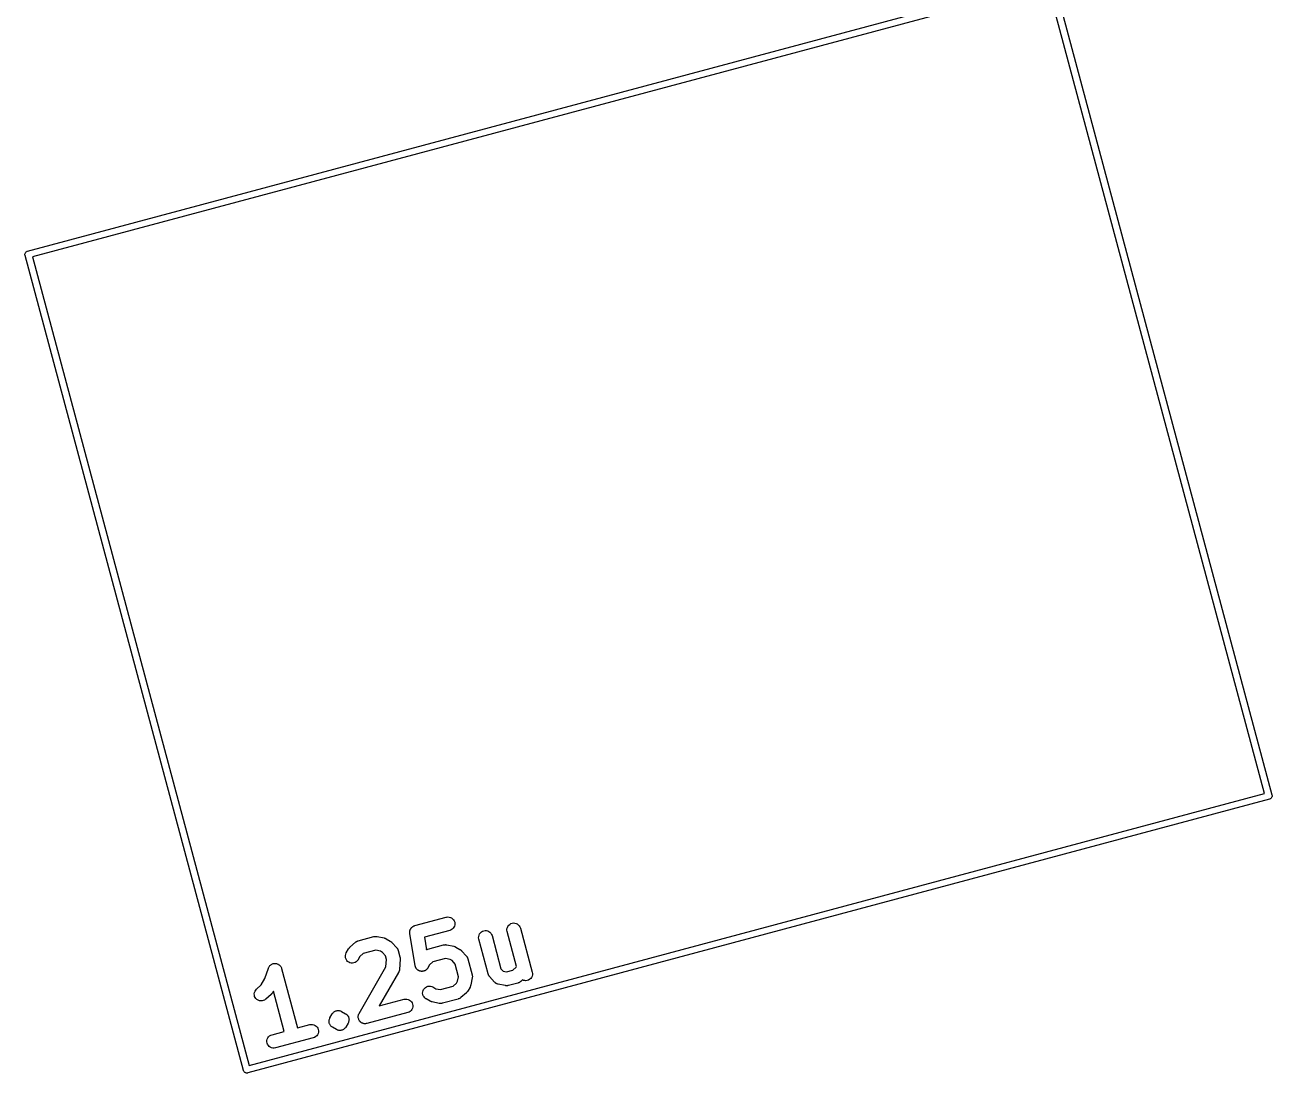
# Model space of a CAD drawing. Extents: x 72 to 342, y -189 to -99.
# Drawn here: x 227.62 to 255.4, y -189.41 to -166.06 of the extents above; entities that cross this region are included whole.
import ezdxf

# ---------------------------------------------------------------- set-up
doc = ezdxf.new("R2010")
doc.units = 0
doc.header["$MEASUREMENT"] = 0
doc.layers.add('BLACK', color=7, linetype='CONTINUOUS')

msp = doc.modelspace()

# ---------------------------------------------------------------- linework, layer by layer
at = {"layer": 'BLACK', "linetype": 'CONTINUOUS'}
for p, q in [((227.679, -171.102), (250.43, -165.006)), ((250.4, -165.172), (227.789, -171.23)), ((255.225, -183.18), (250.4, -165.172)), ((250.528, -165.062), (255.391, -183.211)), ((227.619, -171.181), (227.62, -171.166)), ((227.622, -171.196), (227.619, -171.181)), ((227.62, -171.166), (227.623, -171.152)), ((227.623, -171.2), (227.622, -171.196)), ((227.623, -171.152), (227.629, -171.138)), ((232.486, -189.348), (227.623, -171.2)), ((227.629, -171.138), (227.638, -171.126)), ((227.638, -171.126), (227.649, -171.116)), ((227.649, -171.116), (227.662, -171.108)), ((227.662, -171.108), (227.672, -171.104)), ((227.672, -171.104), (227.676, -171.103)), ((227.676, -171.103), (227.679, -171.102)), ((227.789, -171.23), (232.614, -189.239)), ((255.335, -183.309), (232.584, -189.405)), ((232.614, -189.239), (255.225, -183.18)), ((255.338, -183.308), (255.335, -183.309)), ((255.342, -183.307), (255.338, -183.308)), ((255.352, -183.303), (255.342, -183.307)), ((255.342, -183.307), (255.342, -183.307)), ((255.365, -183.295), (255.352, -183.303)), ((255.376, -183.284), (255.365, -183.295)), ((255.385, -183.272), (255.376, -183.284)), ((255.391, -183.259), (255.385, -183.272)), ((255.391, -183.211), (255.392, -183.214)), ((255.394, -183.244), (255.391, -183.259)), ((255.392, -183.214), (255.395, -183.229)), ((255.395, -183.229), (255.394, -183.244)), ((236.303, -186.124), (237.003, -185.936)), ((237.003, -185.936), (237.006, -185.936)), ((237.006, -185.936), (237.035, -185.931)), ((237.035, -185.931), (237.065, -185.933)), ((237.065, -185.933), (237.094, -185.94)), ((237.094, -185.94), (237.121, -185.952)), ((237.121, -185.952), (237.145, -185.97)), ((237.145, -185.97), (237.165, -185.992)), ((237.165, -185.992), (237.18, -186.017)), ((237.18, -186.017), (237.19, -186.045)), ((237.19, -186.045), (237.195, -186.075)), ((237.195, -186.075), (237.194, -186.104)), ((238.393, -186.116), (238.415, -186.096)), ((238.415, -186.096), (238.44, -186.08)), ((238.44, -186.08), (238.468, -186.07)), ((238.468, -186.07), (238.497, -186.065)), ((238.497, -186.065), (238.527, -186.066)), ((238.527, -186.066), (238.556, -186.073)), ((238.556, -186.073), (238.583, -186.086)), ((238.583, -186.086), (238.607, -186.103)), ((235.041, -186.462), (235.391, -186.368)), ((235.391, -186.368), (235.393, -186.368)), ((235.393, -186.368), (235.398, -186.367)), ((235.398, -186.367), (235.402, -186.366)), ((235.402, -186.366), (235.412, -186.365)), ((235.412, -186.365), (235.423, -186.363)), ((235.423, -186.363), (235.427, -186.364)), ((235.427, -186.364), (235.432, -186.363)), ((235.432, -186.363), (235.442, -186.364)), ((235.442, -186.364), (235.452, -186.365)), ((235.452, -186.365), (235.457, -186.366)), ((235.457, -186.366), (235.461, -186.366)), ((235.461, -186.366), (235.62, -186.399)), ((236.19, -186.264), (236.191, -186.257)), ((236.19, -186.272), (236.19, -186.264)), ((236.19, -186.28), (236.19, -186.272)), ((236.191, -186.287), (236.19, -186.28)), ((236.191, -186.251), (236.193, -186.243)), ((236.191, -186.257), (236.191, -186.251)), ((236.191, -186.294), (236.191, -186.287)), ((236.192, -186.296), (236.191, -186.294)), ((236.309, -187.016), (236.192, -186.296)), ((236.193, -186.243), (236.194, -186.235)), ((236.194, -186.235), (236.196, -186.228)), ((236.196, -186.228), (236.198, -186.222)), ((236.198, -186.222), (236.201, -186.214)), ((236.201, -186.214), (236.204, -186.207)), ((236.204, -186.207), (236.207, -186.201)), ((236.207, -186.201), (236.21, -186.195)), ((236.21, -186.195), (236.215, -186.188)), ((236.215, -186.188), (236.219, -186.181)), ((236.219, -186.181), (236.224, -186.176)), ((236.224, -186.176), (236.228, -186.171)), ((236.228, -186.171), (236.234, -186.165)), ((236.234, -186.165), (236.239, -186.159)), ((236.239, -186.159), (236.244, -186.155)), ((236.244, -186.155), (236.249, -186.15)), ((236.249, -186.15), (236.256, -186.146)), ((236.256, -186.146), (236.263, -186.141)), ((236.263, -186.141), (236.269, -186.138)), ((236.269, -186.138), (236.275, -186.135)), ((236.275, -186.135), (236.282, -186.132)), ((236.282, -186.132), (236.29, -186.128)), ((236.29, -186.128), (236.296, -186.127)), ((236.296, -186.127), (236.303, -186.124)), ((237.082, -186.231), (236.515, -186.383)), ((237.11, -186.22), (237.082, -186.231)), ((237.136, -186.205), (237.11, -186.22)), ((237.157, -186.184), (237.136, -186.205)), ((237.175, -186.16), (237.157, -186.184)), ((237.187, -186.133), (237.175, -186.16)), ((237.194, -186.104), (237.187, -186.133)), ((237.723, -186.394), (237.725, -186.365)), ((237.725, -186.365), (237.732, -186.336)), ((237.732, -186.336), (237.744, -186.309)), ((237.744, -186.309), (237.762, -186.285)), ((237.762, -186.285), (237.784, -186.265)), ((237.784, -186.265), (237.809, -186.249)), ((237.809, -186.249), (237.837, -186.239)), ((237.837, -186.239), (237.866, -186.234)), ((237.866, -186.234), (237.896, -186.235)), ((237.896, -186.235), (237.925, -186.242)), ((237.925, -186.242), (237.952, -186.255)), ((237.952, -186.255), (237.976, -186.272)), ((237.976, -186.272), (237.996, -186.294)), ((237.996, -186.294), (238.012, -186.319)), ((238.012, -186.319), (238.023, -186.347)), ((238.023, -186.347), (238.22, -187.083)), ((238.354, -186.225), (238.355, -186.196)), ((238.359, -186.255), (238.354, -186.225)), ((238.355, -186.196), (238.363, -186.167)), ((238.359, -186.257), (238.359, -186.255)), ((238.568, -187.037), (238.359, -186.257)), ((238.363, -186.167), (238.375, -186.14)), ((238.375, -186.14), (238.393, -186.116)), ((238.607, -186.103), (238.627, -186.125)), ((238.627, -186.125), (238.643, -186.15)), ((238.643, -186.15), (238.653, -186.178)), ((238.653, -186.178), (238.916, -187.159)), ((234.775, -186.73), (234.827, -186.641)), ((234.827, -186.641), (234.828, -186.639)), ((234.828, -186.639), (234.833, -186.632)), ((234.833, -186.632), (234.837, -186.625)), ((234.837, -186.625), (234.842, -186.62)), ((234.842, -186.62), (234.846, -186.615)), ((234.846, -186.615), (234.852, -186.609)), ((234.852, -186.609), (234.858, -186.603)), ((234.858, -186.603), (234.979, -186.495)), ((234.979, -186.495), (234.981, -186.494)), ((234.981, -186.494), (234.984, -186.491)), ((234.984, -186.491), (234.988, -186.488)), ((234.988, -186.488), (234.996, -186.483)), ((234.996, -186.483), (235.005, -186.477)), ((235.005, -186.477), (235.009, -186.475)), ((235.009, -186.475), (235.013, -186.473)), ((235.013, -186.473), (235.023, -186.469)), ((235.023, -186.469), (235.032, -186.465)), ((235.032, -186.465), (235.037, -186.464)), ((235.037, -186.464), (235.041, -186.462)), ((235.62, -186.399), (235.622, -186.399)), ((235.622, -186.399), (235.63, -186.402)), ((235.63, -186.402), (235.639, -186.404)), ((235.639, -186.404), (235.645, -186.406)), ((235.645, -186.406), (235.651, -186.408)), ((235.651, -186.408), (235.658, -186.413)), ((235.658, -186.413), (235.666, -186.416)), ((235.666, -186.416), (235.755, -186.467)), ((235.755, -186.467), (235.757, -186.469)), ((235.757, -186.469), (235.763, -186.474)), ((235.763, -186.474), (235.771, -186.478)), ((235.771, -186.478), (235.775, -186.482)), ((235.775, -186.482), (235.781, -186.486)), ((235.781, -186.486), (235.786, -186.492)), ((235.786, -186.492), (235.793, -186.498)), ((235.793, -186.498), (235.9, -186.62)), ((235.9, -186.62), (235.902, -186.621)), ((235.902, -186.621), (235.904, -186.625)), ((235.904, -186.625), (235.907, -186.628)), ((235.907, -186.628), (235.913, -186.637)), ((235.913, -186.637), (235.919, -186.646)), ((235.919, -186.646), (235.921, -186.65)), ((235.921, -186.65), (235.923, -186.654)), ((235.923, -186.654), (235.927, -186.663)), ((236.515, -186.383), (236.56, -186.661)), ((236.565, -186.658), (236.575, -186.654)), ((236.575, -186.654), (236.584, -186.65)), ((236.584, -186.65), (236.589, -186.649)), ((236.589, -186.649), (236.593, -186.647)), ((236.593, -186.647), (236.943, -186.553)), ((236.943, -186.553), (236.946, -186.553)), ((236.946, -186.553), (236.95, -186.552)), ((236.95, -186.552), (236.954, -186.551)), ((236.954, -186.551), (236.965, -186.55)), ((236.965, -186.55), (236.975, -186.549)), ((236.975, -186.549), (236.979, -186.549)), ((236.979, -186.549), (236.984, -186.548)), ((236.984, -186.548), (236.994, -186.549)), ((236.994, -186.549), (237.005, -186.55)), ((237.005, -186.55), (237.009, -186.551)), ((237.009, -186.551), (237.013, -186.551)), ((237.013, -186.551), (237.172, -186.584)), ((237.172, -186.584), (237.175, -186.584)), ((237.175, -186.584), (237.183, -186.587)), ((237.183, -186.587), (237.191, -186.589)), ((237.191, -186.589), (237.197, -186.592)), ((237.197, -186.592), (237.203, -186.594)), ((237.203, -186.594), (237.21, -186.598)), ((237.21, -186.598), (237.218, -186.601)), ((237.218, -186.601), (237.307, -186.653)), ((237.307, -186.653), (237.309, -186.654)), ((237.309, -186.654), (237.316, -186.659)), ((237.728, -186.424), (237.723, -186.394)), ((237.728, -186.426), (237.728, -186.424)), ((237.935, -187.197), (237.728, -186.426)), ((234.755, -186.816), (234.756, -186.786)), ((234.76, -186.845), (234.755, -186.816)), ((234.756, -186.786), (234.763, -186.757)), ((234.77, -186.873), (234.76, -186.845)), ((234.763, -186.757), (234.775, -186.73)), ((234.786, -186.898), (234.77, -186.873)), ((234.806, -186.92), (234.786, -186.898)), ((234.83, -186.937), (234.806, -186.92)), ((234.999, -186.928), (234.973, -186.943)), ((235.021, -186.908), (234.999, -186.928)), ((235.038, -186.884), (235.021, -186.908)), ((235.039, -186.882), (235.038, -186.884)), ((235.078, -186.815), (235.039, -186.882)), ((235.154, -186.747), (235.078, -186.815)), ((235.435, -186.672), (235.154, -186.747)), ((235.535, -186.692), (235.435, -186.672)), ((235.581, -186.719), (235.535, -186.692)), ((235.648, -186.795), (235.581, -186.719)), ((235.67, -186.877), (235.648, -186.795)), ((235.66, -187.045), (235.67, -186.877)), ((235.927, -186.663), (235.931, -186.673)), ((235.931, -186.673), (235.932, -186.677)), ((235.932, -186.677), (235.933, -186.681)), ((235.933, -186.681), (235.971, -186.822)), ((235.976, -186.87), (235.962, -187.099)), ((235.971, -186.822), (235.972, -186.824)), ((235.972, -186.824), (235.973, -186.832)), ((235.973, -186.832), (235.975, -186.84)), ((235.975, -186.84), (235.975, -186.847)), ((235.975, -186.847), (235.976, -186.853)), ((235.976, -186.853), (235.976, -186.862)), ((235.976, -186.862), (235.976, -186.87)), ((236.56, -186.661), (236.561, -186.66)), ((236.561, -186.66), (236.565, -186.658)), ((236.988, -186.857), (236.707, -186.933)), ((237.087, -186.878), (236.988, -186.857)), ((237.133, -186.904), (237.087, -186.878)), ((237.201, -186.98), (237.133, -186.904)), ((237.316, -186.659), (237.323, -186.663)), ((237.323, -186.663), (237.328, -186.668)), ((237.328, -186.668), (237.333, -186.671)), ((237.333, -186.671), (237.339, -186.678)), ((237.339, -186.678), (237.345, -186.683)), ((237.345, -186.683), (237.452, -186.805)), ((237.452, -186.805), (237.454, -186.806)), ((237.454, -186.806), (237.456, -186.81)), ((237.456, -186.81), (237.46, -186.813)), ((237.46, -186.813), (237.465, -186.822)), ((237.465, -186.822), (237.471, -186.831)), ((237.471, -186.831), (237.473, -186.835)), ((237.473, -186.835), (237.475, -186.839)), ((237.475, -186.839), (237.479, -186.848)), ((237.479, -186.848), (237.483, -186.858)), ((237.483, -186.858), (237.484, -186.862)), ((237.484, -186.862), (237.486, -186.867)), ((237.486, -186.867), (237.58, -187.217)), ((232.964, -187.301), (233.043, -187.068)), ((233.043, -187.068), (233.044, -187.066)), ((233.044, -187.066), (233.05, -187.052)), ((233.044, -187.066), (233.044, -187.066)), ((233.044, -187.066), (233.044, -187.066)), ((233.044, -187.066), (233.044, -187.066)), ((233.05, -187.052), (233.056, -187.039)), ((233.056, -187.039), (233.065, -187.027)), ((233.056, -187.039), (233.056, -187.039)), ((233.056, -187.039), (233.056, -187.039)), ((233.065, -187.027), (233.074, -187.015)), ((233.074, -187.015), (233.085, -187.005)), ((233.074, -187.015), (233.074, -187.015)), ((233.074, -187.015), (233.074, -187.015)), ((233.085, -187.005), (233.096, -186.995)), ((233.096, -186.995), (233.109, -186.987)), ((233.096, -186.995), (233.096, -186.995)), ((233.096, -186.995), (233.096, -186.995)), ((233.109, -186.987), (233.121, -186.979)), ((233.121, -186.979), (233.135, -186.974)), ((233.121, -186.979), (233.121, -186.979)), ((233.121, -186.979), (233.121, -186.979)), ((233.135, -186.974), (233.149, -186.969)), ((233.149, -186.969), (233.164, -186.967)), ((233.149, -186.969), (233.149, -186.969)), ((233.149, -186.969), (233.149, -186.969)), ((233.164, -186.967), (233.178, -186.964)), ((233.178, -186.964), (233.179, -186.964)), ((233.179, -186.964), (233.179, -186.964)), ((233.179, -186.964), (233.194, -186.965)), ((233.194, -186.965), (233.208, -186.966)), ((233.208, -186.966), (233.208, -186.966)), ((233.208, -186.966), (233.208, -186.966)), ((233.208, -186.966), (233.223, -186.969)), ((233.223, -186.969), (233.237, -186.973)), ((233.237, -186.973), (233.237, -186.973)), ((233.237, -186.973), (233.237, -186.973)), ((233.237, -186.973), (233.251, -186.979)), ((233.251, -186.979), (233.264, -186.985)), ((233.264, -186.985), (233.264, -186.985)), ((233.264, -186.985), (233.264, -186.985)), ((233.264, -186.985), (233.276, -186.994)), ((233.276, -186.994), (233.288, -187.002)), ((233.288, -187.002), (233.288, -187.002)), ((233.288, -187.002), (233.288, -187.002)), ((233.288, -187.002), (233.298, -187.013)), ((233.298, -187.013), (233.309, -187.024)), ((233.309, -187.024), (233.309, -187.024)), ((233.309, -187.024), (233.309, -187.024)), ((233.309, -187.024), (233.316, -187.036)), ((233.316, -187.036), (233.324, -187.049)), ((233.324, -187.049), (233.324, -187.049)), ((233.324, -187.049), (233.324, -187.05)), ((233.324, -187.05), (233.33, -187.063)), ((233.33, -187.063), (233.335, -187.077)), ((233.335, -187.077), (233.69, -188.402)), ((234.857, -186.95), (234.83, -186.937)), ((234.886, -186.957), (234.857, -186.95)), ((234.916, -186.958), (234.886, -186.957)), ((234.945, -186.954), (234.916, -186.958)), ((234.973, -186.943), (234.945, -186.954)), ((235.062, -188.08), (235.66, -187.045)), ((235.942, -187.166), (235.51, -187.914)), ((235.944, -187.162), (235.942, -187.166)), ((235.946, -187.158), (235.944, -187.162)), ((235.95, -187.149), (235.946, -187.158)), ((235.954, -187.139), (235.95, -187.149)), ((235.955, -187.135), (235.954, -187.139)), ((235.957, -187.131), (235.955, -187.135)), ((235.959, -187.12), (235.957, -187.131)), ((235.961, -187.11), (235.959, -187.12)), ((235.962, -187.101), (235.961, -187.106)), ((235.961, -187.106), (235.961, -187.11)), ((235.962, -187.099), (235.962, -187.101)), ((236.311, -187.023), (236.309, -187.016)), ((236.312, -187.03), (236.311, -187.023)), ((236.315, -187.037), (236.312, -187.03)), ((236.317, -187.045), (236.315, -187.037)), ((236.32, -187.051), (236.317, -187.045)), ((236.323, -187.058), (236.32, -187.051)), ((236.327, -187.064), (236.323, -187.058)), ((236.33, -187.071), (236.327, -187.064)), ((236.334, -187.077), (236.33, -187.071)), ((236.338, -187.083), (236.334, -187.077)), ((236.343, -187.089), (236.338, -187.083)), ((236.348, -187.095), (236.343, -187.089)), ((236.354, -187.1), (236.348, -187.095)), ((236.359, -187.105), (236.354, -187.1)), ((236.365, -187.11), (236.359, -187.105)), ((236.37, -187.115), (236.365, -187.11)), ((236.377, -187.118), (236.37, -187.115)), ((236.383, -187.123), (236.377, -187.118)), ((236.389, -187.126), (236.383, -187.123)), ((236.396, -187.13), (236.389, -187.126)), ((236.403, -187.132), (236.396, -187.13)), ((236.41, -187.135), (236.403, -187.132)), ((236.417, -187.137), (236.41, -187.135)), ((236.424, -187.139), (236.417, -187.137)), ((236.431, -187.14), (236.424, -187.139)), ((236.438, -187.142), (236.431, -187.14)), ((236.446, -187.142), (236.438, -187.142)), ((236.454, -187.143), (236.446, -187.142)), ((236.461, -187.143), (236.454, -187.143)), ((236.468, -187.143), (236.461, -187.143)), ((236.476, -187.142), (236.468, -187.143)), ((236.483, -187.142), (236.476, -187.142)), ((236.49, -187.14), (236.483, -187.142)), ((236.498, -187.139), (236.49, -187.14)), ((236.505, -187.136), (236.498, -187.139)), ((236.512, -187.134), (236.505, -187.136)), ((236.519, -187.131), (236.512, -187.134)), ((236.526, -187.129), (236.519, -187.131)), ((236.532, -187.125), (236.526, -187.129)), ((236.539, -187.121), (236.532, -187.125)), ((236.545, -187.117), (236.539, -187.121)), ((236.551, -187.113), (236.545, -187.117)), ((236.557, -187.108), (236.551, -187.113)), ((236.563, -187.104), (236.557, -187.108)), ((236.568, -187.098), (236.563, -187.104)), ((236.573, -187.093), (236.568, -187.098)), ((236.577, -187.087), (236.573, -187.093)), ((236.582, -187.081), (236.577, -187.087)), ((236.586, -187.075), (236.582, -187.081)), ((236.591, -187.069), (236.586, -187.075)), ((236.592, -187.067), (236.591, -187.069)), ((236.631, -187), (236.592, -187.067)), ((236.707, -186.933), (236.631, -187)), ((237.276, -187.261), (237.201, -186.98)), ((237.936, -187.201), (237.935, -187.197)), ((237.937, -187.206), (237.936, -187.201)), ((237.942, -187.215), (237.937, -187.206)), ((238.22, -187.083), (238.27, -187.14)), ((238.27, -187.14), (238.344, -187.155)), ((238.344, -187.155), (238.485, -187.117)), ((238.485, -187.117), (238.561, -187.05)), ((238.561, -187.05), (238.568, -187.037)), ((238.916, -187.159), (238.917, -187.161)), ((238.917, -187.161), (238.921, -187.191)), ((238.921, -187.191), (238.92, -187.22)), ((232.779, -187.536), (232.881, -187.445)), ((232.881, -187.445), (232.964, -187.301)), ((236.537, -187.501), (236.562, -187.485)), ((236.562, -187.485), (236.59, -187.475)), ((236.59, -187.475), (236.619, -187.47)), ((236.619, -187.47), (236.649, -187.471)), ((236.649, -187.471), (236.678, -187.478)), ((236.678, -187.478), (236.705, -187.49)), ((236.872, -187.549), (237.153, -187.474)), ((237.153, -187.474), (237.229, -187.407)), ((237.229, -187.407), (237.255, -187.361)), ((237.255, -187.361), (237.276, -187.261)), ((237.535, -187.484), (237.532, -187.492)), ((237.54, -187.476), (237.535, -187.484)), ((237.541, -187.47), (237.54, -187.476)), ((237.544, -187.465), (237.541, -187.47)), ((237.546, -187.456), (237.544, -187.465)), ((237.549, -187.448), (237.546, -187.456)), ((237.582, -187.287), (237.549, -187.446)), ((237.549, -187.446), (237.549, -187.448)), ((237.58, -187.217), (237.58, -187.219)), ((237.58, -187.219), (237.581, -187.224)), ((237.581, -187.224), (237.582, -187.228)), ((237.582, -187.228), (237.583, -187.238)), ((237.583, -187.278), (237.582, -187.283)), ((237.582, -187.283), (237.582, -187.287)), ((237.583, -187.238), (237.585, -187.248)), ((237.584, -187.268), (237.583, -187.278)), ((237.585, -187.248), (237.584, -187.253)), ((237.584, -187.253), (237.585, -187.257)), ((237.585, -187.257), (237.584, -187.268)), ((237.945, -187.225), (237.942, -187.215)), ((237.948, -187.229), (237.945, -187.225)), ((237.949, -187.233), (237.948, -187.229)), ((237.955, -187.241), (237.949, -187.233)), ((237.961, -187.25), (237.955, -187.241)), ((237.964, -187.253), (237.961, -187.25)), ((237.967, -187.257), (237.964, -187.253)), ((237.968, -187.259), (237.967, -187.257)), ((238.076, -187.38), (237.968, -187.259)), ((238.078, -187.382), (238.076, -187.38)), ((238.08, -187.385), (238.078, -187.382)), ((238.089, -187.392), (238.08, -187.385)), ((238.097, -187.4), (238.089, -187.392)), ((238.1, -187.402), (238.097, -187.4)), ((238.103, -187.404), (238.1, -187.402)), ((238.113, -187.41), (238.103, -187.404)), ((238.123, -187.416), (238.113, -187.41)), ((238.126, -187.417), (238.123, -187.416)), ((238.129, -187.419), (238.126, -187.417)), ((238.14, -187.422), (238.129, -187.419)), ((238.151, -187.426), (238.14, -187.422)), ((238.154, -187.427), (238.151, -187.426)), ((238.157, -187.428), (238.154, -187.427)), ((238.159, -187.428), (238.157, -187.428)), ((238.318, -187.461), (238.159, -187.428)), ((238.323, -187.461), (238.318, -187.461)), ((238.327, -187.462), (238.323, -187.461)), ((238.337, -187.463), (238.327, -187.462)), ((238.348, -187.464), (238.337, -187.463)), ((238.352, -187.463), (238.348, -187.464)), ((238.357, -187.464), (238.352, -187.463)), ((238.367, -187.462), (238.357, -187.464)), ((238.377, -187.461), (238.367, -187.462)), ((238.382, -187.46), (238.377, -187.461)), ((238.386, -187.459), (238.382, -187.46)), ((238.388, -187.459), (238.386, -187.459)), ((238.598, -187.402), (238.388, -187.459)), ((238.603, -187.401), (238.598, -187.402)), ((238.607, -187.4), (238.603, -187.401)), ((238.616, -187.396), (238.607, -187.4)), ((238.626, -187.392), (238.616, -187.396)), ((238.63, -187.389), (238.626, -187.392)), ((238.634, -187.388), (238.63, -187.389)), ((238.643, -187.382), (238.634, -187.388)), ((238.652, -187.376), (238.643, -187.382)), ((238.655, -187.373), (238.652, -187.376)), ((238.658, -187.371), (238.655, -187.373)), ((238.66, -187.369), (238.658, -187.371)), ((238.7, -187.334), (238.66, -187.369)), ((238.72, -187.343), (238.7, -187.334)), ((238.749, -187.35), (238.72, -187.343)), ((238.778, -187.351), (238.749, -187.35)), ((238.808, -187.346), (238.778, -187.351)), ((238.836, -187.336), (238.808, -187.346)), ((238.861, -187.32), (238.836, -187.336)), ((238.883, -187.3), (238.861, -187.32)), ((238.9, -187.276), (238.883, -187.3)), ((238.913, -187.249), (238.9, -187.276)), ((238.92, -187.22), (238.913, -187.249)), ((232.728, -187.64), (232.732, -187.611)), ((232.729, -187.67), (232.728, -187.64)), ((232.735, -187.699), (232.729, -187.67)), ((232.732, -187.611), (232.743, -187.583)), ((232.748, -187.726), (232.735, -187.699)), ((232.743, -187.583), (232.758, -187.558)), ((232.765, -187.75), (232.748, -187.726)), ((232.758, -187.558), (232.779, -187.536)), ((232.787, -187.771), (232.765, -187.75)), ((232.979, -187.765), (232.955, -187.782)), ((232.981, -187.764), (232.979, -187.765)), ((233.102, -187.656), (232.981, -187.764)), ((233.108, -187.65), (233.102, -187.656)), ((233.114, -187.644), (233.108, -187.65)), ((233.118, -187.639), (233.114, -187.644)), ((233.122, -187.634), (233.118, -187.639)), ((233.127, -187.627), (233.122, -187.634)), ((233.132, -187.62), (233.127, -187.627)), ((233.133, -187.618), (233.132, -187.62)), ((233.154, -187.582), (233.133, -187.618)), ((233.395, -188.481), (233.154, -187.582)), ((235.51, -187.914), (236.066, -187.765)), ((236.066, -187.765), (236.068, -187.765)), ((236.068, -187.765), (236.098, -187.76)), ((236.098, -187.76), (236.127, -187.762)), ((236.127, -187.762), (236.156, -187.769)), ((236.477, -187.631), (236.478, -187.601)), ((236.481, -187.66), (236.477, -187.631)), ((236.478, -187.601), (236.485, -187.572)), ((236.491, -187.688), (236.481, -187.66)), ((236.485, -187.572), (236.497, -187.545)), ((236.507, -187.713), (236.491, -187.688)), ((236.497, -187.545), (236.515, -187.521)), ((236.527, -187.735), (236.507, -187.713)), ((236.515, -187.521), (236.537, -187.501)), ((236.551, -187.753), (236.527, -187.735)), ((236.553, -187.754), (236.551, -187.753)), ((236.641, -187.805), (236.553, -187.754)), ((236.705, -187.49), (236.772, -187.529)), ((236.772, -187.529), (236.872, -187.549)), ((237.267, -187.759), (236.916, -187.853)), ((237.271, -187.758), (237.267, -187.759)), ((237.275, -187.757), (237.271, -187.758)), ((237.285, -187.752), (237.275, -187.757)), ((237.294, -187.749), (237.285, -187.752)), ((237.298, -187.746), (237.294, -187.749)), ((237.302, -187.745), (237.298, -187.746)), ((237.311, -187.739), (237.302, -187.745)), ((237.32, -187.733), (237.311, -187.739)), ((237.323, -187.73), (237.32, -187.733)), ((237.327, -187.727), (237.323, -187.73)), ((237.328, -187.726), (237.327, -187.727)), ((237.45, -187.618), (237.328, -187.726)), ((237.455, -187.612), (237.45, -187.618)), ((237.462, -187.606), (237.455, -187.612)), ((237.466, -187.601), (237.462, -187.606)), ((237.47, -187.597), (237.466, -187.601)), ((237.474, -187.589), (237.47, -187.597)), ((237.479, -187.582), (237.474, -187.589)), ((237.48, -187.581), (237.479, -187.582)), ((237.532, -187.492), (237.48, -187.581)), ((232.812, -187.786), (232.787, -187.771)), ((232.84, -187.797), (232.812, -187.786)), ((232.869, -187.802), (232.84, -187.797)), ((232.899, -187.801), (232.869, -187.802)), ((232.928, -187.795), (232.899, -187.801)), ((232.955, -187.782), (232.928, -187.795)), ((234.505, -188.045), (234.517, -188.037)), ((234.517, -188.037), (234.529, -188.03)), ((234.529, -188.03), (234.529, -188.03)), ((234.529, -188.03), (234.53, -188.03)), ((234.53, -188.029), (234.544, -188.024)), ((234.53, -188.03), (234.53, -188.029)), ((234.53, -188.029), (234.53, -188.029)), ((234.544, -188.024), (234.557, -188.019)), ((234.557, -188.019), (234.557, -188.019)), ((234.557, -188.019), (234.557, -188.019)), ((234.557, -188.019), (234.558, -188.019)), ((234.558, -188.019), (234.572, -188.017)), ((234.558, -188.019), (234.558, -188.019)), ((234.572, -188.017), (234.586, -188.015)), ((234.586, -188.015), (234.587, -188.015)), ((234.587, -188.015), (234.587, -188.015)), ((234.587, -188.015), (234.587, -188.015)), ((234.587, -188.015), (234.587, -188.015)), ((234.587, -188.015), (234.602, -188.015)), ((234.602, -188.015), (234.616, -188.016)), ((234.616, -188.016), (234.616, -188.016)), ((234.616, -188.016), (234.617, -188.016)), ((234.617, -188.016), (234.617, -188.016)), ((234.617, -188.016), (234.617, -188.016)), ((234.617, -188.016), (234.631, -188.019)), ((234.631, -188.019), (234.645, -188.022)), ((234.645, -188.022), (234.645, -188.023)), ((234.645, -188.023), (234.645, -188.023)), ((234.645, -188.023), (234.646, -188.023)), ((234.646, -188.023), (234.646, -188.023)), ((234.646, -188.023), (234.659, -188.029)), ((234.659, -188.029), (234.672, -188.035)), ((234.672, -188.035), (234.761, -188.086)), ((236.156, -187.769), (236.183, -187.781)), ((236.198, -188.034), (236.173, -188.049)), ((236.183, -187.781), (236.207, -187.799)), ((236.22, -188.013), (236.198, -188.034)), ((236.207, -187.799), (236.227, -187.821)), ((236.237, -187.989), (236.22, -188.013)), ((236.227, -187.821), (236.243, -187.846)), ((236.25, -187.962), (236.237, -187.989)), ((236.243, -187.846), (236.253, -187.874)), ((236.256, -187.933), (236.25, -187.962)), ((236.253, -187.874), (236.258, -187.903)), ((236.258, -187.903), (236.256, -187.933)), ((236.649, -187.809), (236.641, -187.805)), ((236.657, -187.813), (236.649, -187.809)), ((236.663, -187.815), (236.657, -187.813)), ((236.668, -187.818), (236.663, -187.815)), ((236.677, -187.82), (236.668, -187.818)), ((236.685, -187.822), (236.677, -187.82)), ((236.687, -187.823), (236.685, -187.822)), ((236.846, -187.855), (236.687, -187.823)), ((236.85, -187.856), (236.846, -187.855)), ((236.855, -187.857), (236.85, -187.856)), ((236.865, -187.857), (236.855, -187.857)), ((236.876, -187.858), (236.865, -187.857)), ((236.88, -187.858), (236.876, -187.858)), ((236.885, -187.858), (236.88, -187.858)), ((236.895, -187.857), (236.885, -187.858)), ((236.905, -187.856), (236.895, -187.857)), ((236.91, -187.854), (236.905, -187.856)), ((236.914, -187.854), (236.91, -187.854)), ((236.916, -187.853), (236.914, -187.854)), ((234.392, -188.264), (234.393, -188.25)), ((234.392, -188.265), (234.392, -188.264)), ((234.395, -188.279), (234.392, -188.265)), ((234.392, -188.265), (234.392, -188.265)), ((234.393, -188.25), (234.393, -188.235)), ((234.393, -188.235), (234.394, -188.235)), ((234.394, -188.234), (234.397, -188.22)), ((234.394, -188.235), (234.394, -188.234)), ((234.397, -188.294), (234.395, -188.279)), ((234.397, -188.22), (234.4, -188.207)), ((234.397, -188.295), (234.397, -188.294)), ((234.397, -188.294), (234.397, -188.294)), ((234.402, -188.308), (234.397, -188.295)), ((234.4, -188.207), (234.401, -188.206)), ((234.401, -188.206), (234.407, -188.193)), ((234.401, -188.206), (234.401, -188.206)), ((234.407, -188.321), (234.402, -188.308)), ((234.407, -188.193), (234.413, -188.179)), ((234.407, -188.322), (234.407, -188.321)), ((234.413, -188.179), (234.464, -188.091)), ((234.464, -188.09), (234.465, -188.089)), ((234.464, -188.091), (234.464, -188.09)), ((234.464, -188.09), (234.464, -188.09)), ((234.464, -188.09), (234.464, -188.09)), ((234.465, -188.089), (234.474, -188.077)), ((234.465, -188.089), (234.465, -188.089)), ((234.465, -188.089), (234.465, -188.089)), ((234.465, -188.089), (234.465, -188.089)), ((234.474, -188.077), (234.482, -188.066)), ((234.482, -188.066), (234.482, -188.065)), ((234.482, -188.065), (234.482, -188.065)), ((234.482, -188.065), (234.482, -188.065)), ((234.482, -188.065), (234.483, -188.065)), ((234.483, -188.065), (234.493, -188.055)), ((234.493, -188.055), (234.504, -188.045)), ((234.504, -188.045), (234.504, -188.045)), ((234.504, -188.045), (234.504, -188.045)), ((234.504, -188.045), (234.504, -188.045)), ((234.504, -188.045), (234.505, -188.045)), ((234.761, -188.086), (234.762, -188.087)), ((234.762, -188.087), (234.762, -188.087)), ((234.762, -188.087), (234.762, -188.087)), ((234.762, -188.087), (234.763, -188.087)), ((234.763, -188.087), (234.774, -188.096)), ((234.817, -188.294), (234.765, -188.383)), ((234.774, -188.096), (234.786, -188.104)), ((234.786, -188.104), (234.786, -188.104)), ((234.786, -188.104), (234.787, -188.105)), ((234.787, -188.105), (234.796, -188.115)), ((234.796, -188.115), (234.806, -188.126)), ((234.806, -188.126), (234.806, -188.126)), ((234.806, -188.126), (234.807, -188.127)), ((234.807, -188.127), (234.814, -188.139)), ((234.814, -188.139), (234.822, -188.151)), ((234.823, -188.281), (234.817, -188.294)), ((234.822, -188.151), (234.822, -188.152)), ((234.822, -188.152), (234.822, -188.152)), ((234.822, -188.152), (234.827, -188.166)), ((234.829, -188.268), (234.823, -188.281)), ((234.827, -188.166), (234.832, -188.179)), ((234.832, -188.253), (234.829, -188.267)), ((234.829, -188.267), (234.829, -188.268)), ((234.829, -188.268), (234.829, -188.268)), ((234.832, -188.179), (234.832, -188.18)), ((234.832, -188.18), (234.832, -188.18)), ((234.832, -188.18), (234.835, -188.194)), ((234.836, -188.239), (234.832, -188.253)), ((234.835, -188.194), (234.837, -188.208)), ((234.837, -188.21), (234.836, -188.224)), ((234.836, -188.224), (234.836, -188.238)), ((234.836, -188.238), (234.836, -188.239)), ((234.836, -188.239), (234.836, -188.239)), ((234.837, -188.208), (234.837, -188.209)), ((234.837, -188.209), (234.837, -188.21)), ((235.042, -188.166), (235.043, -188.151)), ((235.044, -188.181), (235.042, -188.166)), ((235.042, -188.166), (235.042, -188.166)), ((235.042, -188.166), (235.042, -188.166)), ((235.043, -188.136), (235.047, -188.122)), ((235.043, -188.137), (235.043, -188.136)), ((235.043, -188.136), (235.043, -188.136)), ((235.043, -188.151), (235.043, -188.137)), ((235.047, -188.195), (235.044, -188.181)), ((235.047, -188.122), (235.05, -188.108)), ((235.047, -188.196), (235.047, -188.195)), ((235.047, -188.195), (235.047, -188.195)), ((235.052, -188.209), (235.047, -188.196)), ((235.05, -188.107), (235.056, -188.094)), ((235.05, -188.108), (235.05, -188.107)), ((235.05, -188.107), (235.05, -188.107)), ((235.057, -188.223), (235.052, -188.209)), ((235.056, -188.094), (235.062, -188.08)), ((235.065, -188.236), (235.057, -188.223)), ((235.057, -188.223), (235.057, -188.223)), ((235.057, -188.223), (235.057, -188.223)), ((235.073, -188.248), (235.065, -188.236)), ((235.073, -188.249), (235.073, -188.248)), ((235.083, -188.259), (235.073, -188.249)), ((235.073, -188.249), (235.073, -188.249)), ((235.093, -188.27), (235.083, -188.259)), ((235.093, -188.271), (235.093, -188.27)), ((235.093, -188.27), (235.093, -188.27)), ((235.105, -188.279), (235.093, -188.271)), ((235.117, -188.288), (235.105, -188.279)), ((235.13, -188.294), (235.117, -188.288)), ((235.117, -188.288), (235.117, -188.288)), ((235.117, -188.288), (235.117, -188.288)), ((235.144, -188.3), (235.13, -188.294)), ((235.144, -188.301), (235.144, -188.3)), ((235.144, -188.3), (235.144, -188.3)), ((235.158, -188.304), (235.144, -188.301)), ((235.172, -188.308), (235.158, -188.304)), ((235.173, -188.308), (235.172, -188.308)), ((235.188, -188.308), (235.173, -188.308)), ((235.173, -188.308), (235.173, -188.308)), ((235.202, -188.309), (235.188, -188.308)), ((235.203, -188.309), (235.202, -188.309)), ((235.202, -188.309), (235.202, -188.309)), ((235.217, -188.307), (235.203, -188.309)), ((235.232, -188.304), (235.217, -188.307)), ((235.234, -188.304), (235.232, -188.304)), ((235.232, -188.304), (235.232, -188.304)), ((235.232, -188.304), (235.232, -188.304)), ((235.232, -188.304), (235.232, -188.304)), ((236.145, -188.06), (235.234, -188.304)), ((236.173, -188.049), (236.145, -188.06)), ((233.047, -188.601), (233.069, -188.58)), ((233.069, -188.58), (233.094, -188.565)), ((233.094, -188.565), (233.122, -188.554)), ((233.122, -188.554), (233.395, -188.481)), ((233.69, -188.402), (233.963, -188.329)), ((233.963, -188.329), (233.965, -188.328)), ((233.965, -188.328), (233.995, -188.324)), ((233.995, -188.324), (234.024, -188.325)), ((234.024, -188.325), (234.053, -188.332)), ((234.053, -188.332), (234.08, -188.345)), ((234.095, -188.597), (234.07, -188.613)), ((234.08, -188.345), (234.104, -188.362)), ((234.117, -188.577), (234.095, -188.597)), ((234.104, -188.362), (234.124, -188.384)), ((234.134, -188.553), (234.117, -188.577)), ((234.124, -188.384), (234.14, -188.41)), ((234.147, -188.526), (234.134, -188.553)), ((234.14, -188.41), (234.15, -188.438)), ((234.154, -188.497), (234.147, -188.526)), ((234.15, -188.438), (234.155, -188.467)), ((234.155, -188.467), (234.154, -188.497)), ((234.408, -188.322), (234.407, -188.322)), ((234.415, -188.335), (234.408, -188.322)), ((234.423, -188.347), (234.415, -188.335)), ((234.423, -188.348), (234.423, -188.347)), ((234.423, -188.347), (234.423, -188.347)), ((234.433, -188.358), (234.423, -188.348)), ((234.443, -188.369), (234.433, -188.358)), ((234.443, -188.37), (234.443, -188.369)), ((234.443, -188.369), (234.443, -188.369)), ((234.455, -188.378), (234.443, -188.37)), ((234.467, -188.387), (234.455, -188.378)), ((234.468, -188.388), (234.467, -188.387)), ((234.467, -188.387), (234.467, -188.387)), ((234.467, -188.387), (234.467, -188.387)), ((234.467, -188.387), (234.467, -188.387)), ((234.557, -188.439), (234.468, -188.388)), ((234.57, -188.445), (234.557, -188.439)), ((234.583, -188.451), (234.57, -188.445)), ((234.584, -188.451), (234.583, -188.451)), ((234.598, -188.454), (234.584, -188.451)), ((234.584, -188.451), (234.584, -188.451)), ((234.584, -188.451), (234.584, -188.451)), ((234.584, -188.451), (234.584, -188.451)), ((234.612, -188.458), (234.598, -188.454)), ((234.613, -188.458), (234.612, -188.458)), ((234.612, -188.458), (234.612, -188.458)), ((234.628, -188.459), (234.613, -188.458)), ((234.613, -188.458), (234.613, -188.458)), ((234.613, -188.458), (234.613, -188.458)), ((234.642, -188.459), (234.628, -188.459)), ((234.643, -188.459), (234.642, -188.459)), ((234.642, -188.459), (234.642, -188.459)), ((234.642, -188.459), (234.642, -188.459)), ((234.657, -188.457), (234.643, -188.459)), ((234.643, -188.459), (234.643, -188.459)), ((234.671, -188.455), (234.657, -188.457)), ((234.672, -188.454), (234.671, -188.455)), ((234.686, -188.449), (234.672, -188.454)), ((234.672, -188.454), (234.672, -188.454)), ((234.672, -188.454), (234.672, -188.454)), ((234.672, -188.454), (234.672, -188.454)), ((234.699, -188.444), (234.686, -188.449)), ((234.7, -188.444), (234.699, -188.444)), ((234.713, -188.436), (234.7, -188.444)), ((234.7, -188.444), (234.7, -188.444)), ((234.7, -188.444), (234.7, -188.444)), ((234.7, -188.444), (234.7, -188.444)), ((234.725, -188.429), (234.713, -188.436)), ((234.726, -188.428), (234.725, -188.428)), ((234.725, -188.428), (234.725, -188.429)), ((234.725, -188.429), (234.725, -188.429)), ((234.725, -188.429), (234.725, -188.429)), ((234.736, -188.419), (234.726, -188.428)), ((234.747, -188.409), (234.736, -188.419)), ((234.756, -188.397), (234.747, -188.408)), ((234.747, -188.408), (234.747, -188.408)), ((234.747, -188.408), (234.747, -188.409)), ((234.747, -188.409), (234.747, -188.409)), ((234.747, -188.409), (234.747, -188.409)), ((234.764, -188.385), (234.756, -188.397)), ((234.765, -188.385), (234.764, -188.385)), ((234.765, -188.383), (234.765, -188.384)), ((234.765, -188.384), (234.765, -188.384)), ((234.765, -188.384), (234.765, -188.384)), ((234.765, -188.384), (234.765, -188.384)), ((234.765, -188.384), (234.765, -188.385)), ((234.765, -188.385), (234.765, -188.385)), ((233.009, -188.71), (233.01, -188.681)), ((233.014, -188.74), (233.009, -188.71)), ((233.01, -188.681), (233.017, -188.652)), ((233.024, -188.768), (233.014, -188.74)), ((233.017, -188.652), (233.03, -188.625)), ((233.04, -188.793), (233.024, -188.768)), ((233.03, -188.625), (233.047, -188.601)), ((233.06, -188.815), (233.04, -188.793)), ((233.084, -188.833), (233.06, -188.815)), ((233.111, -188.845), (233.084, -188.833)), ((233.14, -188.852), (233.111, -188.845)), ((233.169, -188.854), (233.14, -188.852)), ((233.199, -188.849), (233.169, -188.854)), ((233.201, -188.849), (233.199, -188.849)), ((234.042, -188.623), (233.201, -188.849)), ((234.07, -188.613), (234.042, -188.623)), ((232.486, -189.352), (232.486, -189.348)), ((232.488, -189.355), (232.486, -189.352)), ((232.492, -189.366), (232.488, -189.355)), ((232.488, -189.355), (232.488, -189.355)), ((232.499, -189.379), (232.492, -189.366)), ((232.51, -189.39), (232.499, -189.379)), ((232.519, -189.396), (232.51, -189.39)), ((232.522, -189.398), (232.519, -189.396)), ((232.529, -189.402), (232.522, -189.398)), ((232.536, -189.405), (232.529, -189.402)), ((232.55, -189.408), (232.536, -189.405)), ((232.565, -189.408), (232.55, -189.408)), ((232.576, -189.407), (232.565, -189.408)), ((232.58, -189.406), (232.576, -189.407)), ((232.576, -189.407), (232.576, -189.407)), ((232.584, -189.405), (232.58, -189.406))]:
    msp.add_line(p, q, dxfattribs=at)

doc.saveas('drawing.dxf')
